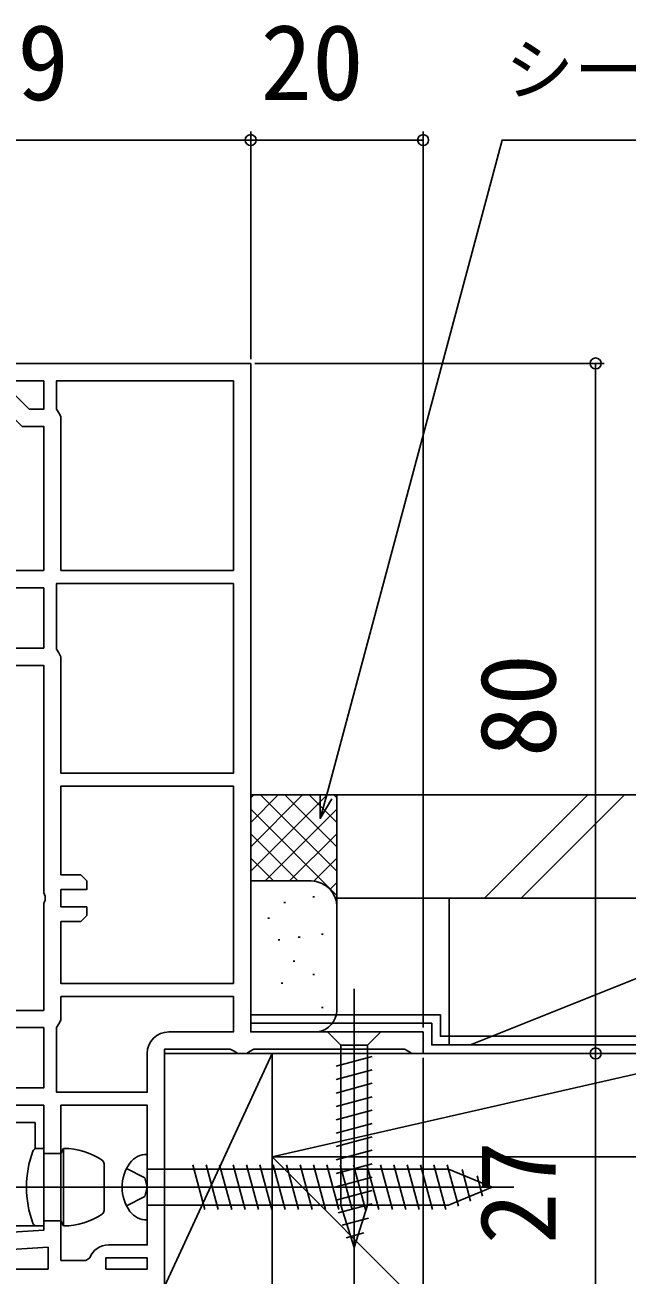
# Model space of a CAD drawing. Units: millimetres, scale not verified. Extents: x -525 to 525, y -785 to 781.
# Drawn here: x 233.8 to 303.6, y -490.4 to -345.5 of the extents above; entities that cross this region are included whole.
import ezdxf
from ezdxf.enums import TextEntityAlignment as Align

# ---------------------------------------------------------------- set-up
doc = ezdxf.new("R2010")
doc.units = ezdxf.units.MM
doc.header["$LTSCALE"] = 4
for name, color, linetype in [('0-2_YKK_11', 7, 'Continuous'), ('0-4_YKK_12', 2, 'Continuous'), ('0-5_YKK_13', 4, 'Continuous'), ('0-7_YKK_D', 6, 'Continuous'), ('0-9_YSS_K', 3, 'Continuous'), ('0-A_YSS_KE', 3, 'Continuous')]:
    doc.layers.add(name, color=color, linetype=linetype)
doc.styles.add('ＭＳ ゴシック', font='')
doc.styles.get('ＭＳ ゴシック').set_extended_font_data('MS Gothic')

msp = doc.modelspace()

# ---------------------------------------------------------------- linework, layer by layer
at = {"layer": '0-2_YKK_11'}
msp.add_line((212, -384.763), (260, -384.763), dxfattribs=at)
for points in [[(260, -384.763), (260, -462.263), (280, -462.263), (280, -464.763), (278.7, -464.763), (278.267, -464.513), (277.834, -464.263), (260.366, -464.263), (259.933, -464.513), (259.5, -464.763), (258.5, -464.763), (258.067, -464.513), (257.634, -464.263), (250, -464.263), (250, -491.763)], [(211.5, -408.763), (228.5, -408.763), (230, -407.263), (231.061, -407.263), (230.659, -408.763), (236, -408.763), (236, -392.063), (233.5, -392.063), (228.2, -386.763), (212, -386.763)], [(211.5, -459.763), (228.5, -459.763), (230, -458.263), (231.061, -458.263), (230.659, -459.763), (236, -459.763), (236, -447.387), (236.187, -446.997), (236.187, -446.529), (236, -446.138), (236, -419.763), (230.659, -419.763), (231.061, -421.263), (230, -421.263), (228.5, -419.763), (211.5, -419.763)], [(248, -464.763), (248, -469.263), (237.5, -469.263), (237.5, -461.763), (237.75, -461.33), (238, -460.897), (238, -458.163)], [(238, -458.163), (258, -458.163), (258, -462.263), (250.5, -462.263)], [(213.5, -486.263), (220, -486.263), (236, -485.263), (236, -470.763), (230.659, -470.763), (231.061, -472.263), (230, -472.263), (228.5, -470.763), (211.5, -470.763)], [(238, -488.763), (238, -470.763), (248, -470.763), (248, -486.963), (243.5, -486.963)], [(241.352, -488.441), (240.885, -488.763), (238, -488.763)]]:
    msp.add_lwpolyline(points, dxfattribs=at)
for points in [[(236, -386.763), (231.901, -386.763), (231.646, -387.38), (234.328, -390.063), (236, -390.063)], [(258, -408.763), (258, -386.763), (237.5, -386.763), (237.5, -390.063), (237.75, -390.496), (238, -390.929), (238, -408.763)], [(236, -410.763), (212, -410.763), (212, -417.763), (236, -417.763)], [(258, -410.263), (258, -432.263), (238, -432.263), (238, -418.763), (237.75, -418.33), (237.5, -417.897), (237.5, -410.263)], [(258, -456.663), (258, -433.763), (238, -433.763), (238, -444.063), (240.3, -444.063), (241, -444.763), (241, -445.763), (238, -445.763), (238, -447.763), (241, -447.763), (241, -448.763), (240.3, -449.463), (238, -449.463), (238, -456.663)], [(236, -461.763), (212, -461.763), (212, -468.763), (236, -468.763)], [(236.5, -489.763), (214, -489.763), (214, -488.263), (220.062, -488.263), (236.5, -487.236)], [(243.2, -489.763), (248, -489.763), (248, -488.463), (243.2, -488.463)]]:
    msp.add_lwpolyline(points, close=True, dxfattribs=at)
for centre, radius, start, end in [((250.5, -464.763), 2.5, 90.00001, 179.99999), ((243.5, -489.263), 2.3, 90, 159.07516)]:
    msp.add_arc(centre, radius, start, end, dxfattribs=at)
at = {"layer": '0-4_YKK_12'}
for p, q in [((235, -472.763), (212.832, -472.763)), ((235, -472.763), (235, -475.813)), ((96.749, -484.763), (235, -484.763)), ((235, -484.713), (235, -484.763))]:
    msp.add_line(p, q, dxfattribs=at)
at = {"layer": '0-5_YKK_13'}
for p, q in [((272, -457.264), (272, -492.264)), ((275.1, -462.264), (268.9, -462.264)), ((268.9, -462.264), (270.45, -463.814)), ((275.1, -462.264), (273.55, -463.814)), ((269.9, -466.241), (274.1, -465.115)), ((270.45, -463.814), (270.45, -482.348)), ((273.55, -463.814), (270.45, -463.814)), ((273.55, -482.348), (273.55, -463.814)), ((269.9, -467.793), (274.1, -466.668)), ((269.9, -469.346), (274.1, -468.221)), ((269.9, -470.899), (274.1, -469.774)), ((269.9, -472.452), (274.1, -471.327)), ((269.9, -474.005), (274.1, -472.88)), ((269.9, -475.558), (274.1, -474.433)), ((235.218, -475.763), (236, -475.763)), ((236, -484.763), (236, -475.763)), ((236, -476.363), (238, -476.363)), ((238.3, -475.763), (238, -476.363)), ((238, -484.163), (238, -476.363)), ((238.3, -484.763), (238.3, -475.763)), ((248, -484.063), (248, -476.463)), ((269.9, -477.111), (274.1, -475.986)), ((243, -477.549), (243, -482.977)), ((245.608, -478.113), (247.727, -479.169)), ((248, -478.163), (282.93, -478.163)), ((253.299, -477.663), (254.692, -482.863)), ((254.852, -477.663), (256.245, -482.863)), ((256.404, -477.663), (257.798, -482.863)), ((257.957, -477.663), (259.351, -482.863)), ((259.51, -477.663), (260.904, -482.863)), ((261.063, -477.663), (262.457, -482.863)), ((262.616, -477.663), (264.009, -482.863)), ((264.169, -477.663), (265.562, -482.863)), ((265.722, -477.663), (267.115, -482.863)), ((267.275, -477.663), (268.668, -482.863)), ((268.828, -477.663), (270.221, -482.863)), ((269.9, -478.664), (274.1, -477.538)), ((270.381, -477.663), (271.774, -482.863)), ((271.934, -477.663), (273.327, -482.863)), ((273.486, -477.663), (274.88, -482.863)), ((275.039, -477.663), (276.433, -482.863)), ((276.592, -477.663), (277.986, -482.863)), ((278.145, -477.663), (279.539, -482.863)), ((279.698, -477.663), (281.091, -482.863)), ((281.251, -477.663), (282.644, -482.863)), ((282.804, -477.663), (284.094, -482.476)), ((288, -480.263), (282.93, -478.163)), ((284.506, -478.22), (285.491, -481.897)), ((248, -480.263), (247.727, -479.169)), ((269.9, -480.217), (274.1, -479.091)), ((286.253, -478.944), (286.889, -481.318)), ((228.845, -480.263), (245.786, -480.263)), ((242.6, -480.263), (290.5, -480.263)), ((248, -480.263), (247.727, -481.356)), ((269.9, -481.77), (274.1, -480.644)), ((288, -480.263), (282.93, -482.363)), ((245.608, -482.413), (247.727, -481.356)), ((248, -482.363), (282.93, -482.363)), ((270.159, -483.253), (274.1, -482.197)), ((272, -487.264), (270.45, -482.348)), ((272, -487.264), (273.55, -482.348)), ((270.61, -484.685), (273.646, -483.872)), ((236, -484.763), (235.218, -484.763)), ((236, -484.163), (238, -484.163)), ((238.3, -484.763), (238, -484.163)), ((271.062, -486.117), (273.111, -485.568))]:
    msp.add_line(p, q, dxfattribs=at)
for centre, radius, start, end in [((246, -480.263), 12, 159.64559, 200.35441), ((235.218, -476.263), 0.5, 90, 159.64559), ((238.3, -483.763), 8, 55.9442, 90), ((247.951, -478.862), 2.4, 88.83014, 144.29996), ((242.5, -477.549), 0.5, 0, 55.9442), ((249.9, -480.263), 4.8, 144.29996, 215.70004), ((238.3, -476.763), 8, 270, 304.0558), ((242.5, -482.977), 0.5, 304.0558, 0), ((247.951, -481.663), 2.4, 215.70004, 271.16986), ((235.218, -484.263), 0.5, 200.35441, 270)]:
    msp.add_arc(centre, radius, start, end, dxfattribs=at)
at = {"layer": '0-7_YKK_D'}
for p, q in [((260, -384.263), (260, -357.863)), ((260, -384.263), (260, -357.863)), ((280, -461.763), (280, -357.863)), ((211, -358.863), (260, -358.863)), ((280, -358.863), (260, -358.863)), ((260.5, -384.763), (301, -384.763)), ((300, -384.763), (300, -464.763)), ((280.5, -464.763), (301, -464.763)), ((280.5, -464.763), (301, -464.763)), ((300, -464.763), (300, -491.763)), ((280, -465.263), (280, -670.764))]:
    msp.add_line(p, q, dxfattribs=at)
for points in [[(268.076, -437.51), (268.736, -435.047), (289.149, -358.863), (373.867, -358.863)], [(269.396, -435.224), (268.076, -437.51), (268.076, -434.87)]]:
    msp.add_lwpolyline(points, dxfattribs=at)
for centre in [(260, -358.863), (260, -358.863), (280, -358.863), (300, -384.763), (300, -464.763), (300, -464.763)]:
    msp.add_circle(centre, 0.637, dxfattribs=at)
at = {"layer": '0-9_YSS_K'}
for p, q in [((270, -434.763), (260, -434.763)), ((260, -443.621), (268.858, -434.763)), ((260, -440.792), (266.029, -434.763)), ((260, -437.964), (263.201, -434.763)), ((260, -435.135), (260.372, -434.763)), ((261.142, -434.763), (270, -443.621)), ((263.97, -434.763), (270, -440.792)), ((266.799, -434.763), (270, -437.964)), ((269.627, -434.763), (270, -435.135)), ((270, -447.763), (270, -434.763)), ((299.11, -434.763), (287.11, -446.763)), ((303.353, -434.763), (291.353, -446.763)), ((260, -436.449), (270, -446.449)), ((261.686, -444.763), (270, -436.449)), ((260, -439.278), (265.485, -444.763)), ((264.515, -444.763), (270, -439.278)), ((260, -442.106), (262.674, -444.781)), ((267.325, -444.781), (270, -442.106)), ((267, -444.763), (260, -444.763)), ((269.205, -445.729), (270, -444.934)), ((263.857, -447.258), (264.057, -447.258)), ((267.195, -446.591), (267.395, -446.591)), ((270, -459.763), (270, -447.763)), ((283, -446.763), (283, -463.763)), ((283, -446.763), (328, -446.763)), ((285.5, -463.763), (328, -446.763)), ((262.001, -449.089), (262.201, -449.089)), ((263.189, -451.598), (263.389, -451.598)), ((265.526, -451.264), (265.726, -451.264)), ((268.196, -450.93), (268.396, -450.93)), ((264.923, -454.057), (265.123, -454.057)), ((267.195, -455.603), (267.395, -455.603)), ((263.523, -456.605), (263.723, -456.605)), ((265.192, -460.277), (265.392, -460.277)), ((268.196, -459.445), (268.396, -459.445)), ((260.3, -462.263), (267, -462.263)), ((250, -491.763), (262.5, -464.763)), ((315, -464.763), (262.5, -476.763)), ((328, -464.763), (283, -464.763)), ((262.5, -476.763), (367.5, -581.763))]:
    msp.add_line(p, q, dxfattribs=at)
for points in [[(262.5, -491.763), (262.5, -464.763), (250, -464.763), (250, -491.763)], [(315, -476.763), (315, -464.763), (262.5, -464.763), (262.5, -476.763)]]:
    msp.add_lwpolyline(points, close=True, dxfattribs=at)
for centre, radius, start, end in [((267, -447.763), 3, 360, 90), ((267.392, -459.684), 2.609, 278.65122, 358.26236)]:
    msp.add_arc(centre, radius, start, end, dxfattribs=at)
at = {"layer": '0-A_YSS_KE'}
for p, q in [((450, -446.763), (270, -446.763)), ((282, -460.263), (260, -460.263)), ((281, -461.263), (260, -461.263))]:
    msp.add_line(p, q, dxfattribs=at)
for points in [[(450, -434.763), (270, -434.763), (270, -446.763)], [(282, -460.263), (282, -462.763), (336, -462.763)], [(281, -461.263), (281, -463.763), (335, -463.763)], [(367.5, -476.763), (262.5, -476.763), (262.5, -581.763), (367.5, -581.763)]]:
    msp.add_lwpolyline(points, dxfattribs=at)

# ---------------------------------------------------------------- texts
at = {"layer": '0-7_YKK_D', "style": 'ＭＳ ゴシック'}
for s, height, p in [('49', 8.798, (226.943, -356.863)), ('20', 8.798, (261.136, -356.863)), ('シーリング（別途）', 5.865, (289.496, -355.356))]:
    msp.add_text(s, height=height, dxfattribs=at).set_placement(p, align=Align.BOTTOM_LEFT)
for s, p in [('80', (298, -430.415)), ('27', (298, -486.888))]:
    msp.add_text(s, height=8.798, rotation=90, dxfattribs=at).set_placement(p, align=Align.BOTTOM_LEFT)

doc.saveas('drawing.dxf')
